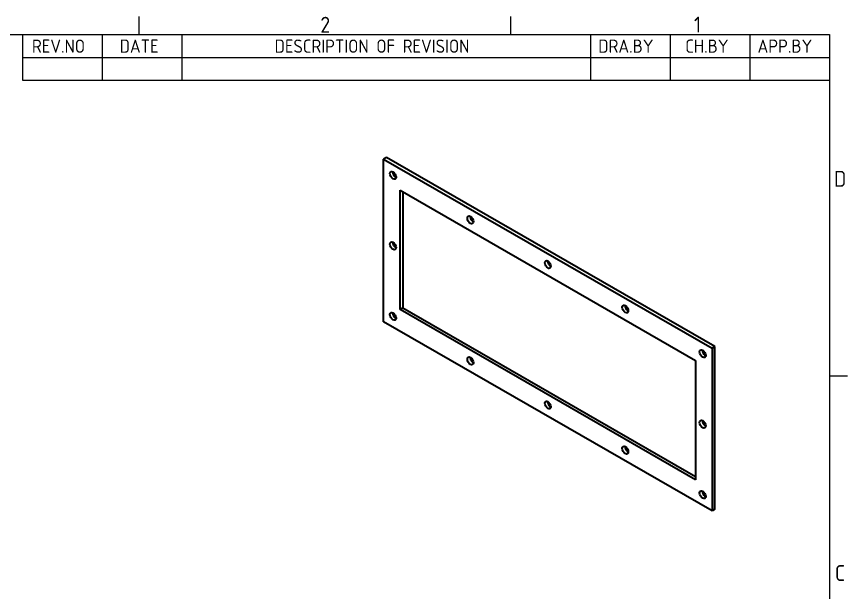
# Model space of a CAD drawing. Header units: millimetres. Extents: x 0 to 840, y 0 to 594.
# Drawn here: x 513.8 to 826.8, y 363.9 to 580.8 of the extents above; entities that cross this region are included whole.
import ezdxf

# ---------------------------------------------------------------- set-up
doc = ezdxf.new("R2010")
doc.units = ezdxf.units.MM
doc.header["$LTSCALE"] = 2
doc.layers.get('0').update_dxf_attribs({"color": 3, "lineweight": 25})
for name, color, linetype, lineweight in [('가시적인 것(ISO)', 3, 'Continuous', 40), ('경계(ISO)', 7, 'Continuous', 25), ('기호(ISO)', 5, 'Continuous', 25)]:
    doc.layers.add(name, color=color, linetype=linetype, lineweight=lineweight)
doc.styles.add('ISO Proportiona M2B', font='isocp.shx')
doc.styles.add('문자 텍스트_M2B', font='isocp.shx')

# ---------------------------------------------------------------- blocks, each defined once
blk = doc.blocks.new('경계 Default Border')
at = {"layer": '경계(ISO)'}
for p, q in [((280, 287.0000076293945), (280, 290.4000091552734)), ((350, 287.0000076293945), (350, 290.4000091552734)), ((410, 222.7499961853027), (413.4000015258789, 222.7499961853027))]:
    blk.add_line(p, q, dxfattribs=at)
at = {"layer": '경계(ISO)', "flags": 128}
blk.add_lwpolyline([(10, 10), (10, 287.0000076293945), (410, 287.0000076293945), (410, 10), (10, 10)], dxfattribs=at)
at = {"layer": '경계(ISO)', "color": 2, "char_height": 3.00000011920929, "attachment_point": 7, "style": '문자 텍스트_M2B'}
for s, insert in [('2', (314.127739416884, 287.3713945155963)), ('1', (384.4860661041481, 287.4)), ('D', (410.878270202895, 258.3463944559917)), ('C', (411.0445395201643, 184.0963944559917))]:
    blk.add_mtext(s, dxfattribs=dict(at, insert=insert))
blk = doc.blocks.new('리비전 내역')
at = {"layer": '기호(ISO)'}
for p, q in [((258, 287.0000076293945), (410, 287.0000076293945)), ((258, 287.0000076293945), (258, 282.7200076293945)), ((273, 287.0000076293945), (273, 282.7200076293945)), ((288, 287.0000076293945), (288, 282.7200076293945)), ((365, 287.0000076293945), (365, 282.7200076293945)), ((380, 287.0000076293945), (380, 282.7200076293945)), ((395, 287.0000076293945), (395, 282.7200076293945)), ((410, 287.0000076293945), (410, 282.7200076293945)), ((258, 282.7200076293945), (410, 282.7200076293945)), ((258, 282.7200076293945), (258, 278.4400076293945)), ((273, 282.7200076293945), (273, 278.4400076293945)), ((288, 282.7200076293945), (288, 278.4400076293945)), ((365, 282.7200076293945), (365, 278.4400076293945)), ((380, 282.7200076293945), (380, 278.4400076293945)), ((395, 282.7200076293945), (395, 278.4400076293945)), ((410, 282.7200076293945), (410, 278.4400076293945)), ((258, 278.4400076293945), (410, 278.4400076293945))]:
    blk.add_line(p, q, dxfattribs=at)
at = {"layer": '기호(ISO)', "color": 2, "char_height": 2.5, "attachment_point": 7, "style": 'ISO Proportiona M2B'}
for s, insert in [('REV.NO', (259.7871163682308, 283.5831900503393)), ('DATE', (276.3142317728366, 283.5831900503393)), ('DESCRIPTION OF REVISION', (305.5070204333629, 283.5831900503393)), ('DRA.BY', (366.4757339553204, 283.5831900503393)), ('CH.BY', (382.8642915086117, 283.5831900503393)), ('APP.BY', (396.4777339604404, 283.5831900503393))]:
    blk.add_mtext(s, dxfattribs=dict(at, insert=insert))

msp = doc.modelspace()

# ---------------------------------------------------------------- linework, layer by layer
at = {"layer": '가시적인 것(ISO)'}
for p, q in [((653.1348920671096, 527.7644631413389), (652.0742318953298, 527.1536695706503)), ((652.0742318953298, 465.8376352074598), (652.0742318953298, 527.1536695706503)), ((652.0742318953298, 527.1536695706503), (775.817918602994, 455.8944196570024)), ((776.8785787747737, 456.5052132276909), (653.1348920671096, 527.7644631413389)), ((658.261416230713, 515.4152358265425), (769.6307342676108, 451.2819109042593)), ((658.261416230713, 470.4501439602028), (658.261416230713, 515.4152358265425)), ((659.3220764024927, 514.8044422558543), (659.3220764024927, 471.0609375308914)), ((658.261416230713, 470.4501439602028), (659.3220764024927, 471.0609375308914)), ((769.6307342676108, 406.3168190379197), (658.261416230713, 470.4501439602028)), ((659.3220764024927, 471.0609375308914), (769.6307342676108, 407.5384061792965)), ((775.817918602994, 394.5783852938119), (652.0742318953298, 465.8376352074598)), ((776.8785787747737, 456.5052132276909), (775.817918602994, 455.8944196570024)), ((775.817918602994, 455.8944196570024), (775.817918602994, 394.5783852938119)), ((776.8785787747737, 395.1891788645005), (776.8785787747737, 456.5052132276909)), ((769.6307342676108, 451.2819109042593), (769.6307342676108, 406.3168190379197)), ((776.8785787747737, 395.1891788645005), (775.817918602994, 394.5783852938119))]:
    msp.add_line(p, q, dxfattribs=at)
for centre in [(655.609765801263, 521.0299553774762), (684.7779205252125, 504.2331321835449), (655.609765801263, 494.4596738200937), (713.9460752491619, 487.4363089896136), (655.609765801263, 467.8893922627111), (743.1142299731114, 470.6394857956823), (772.2823846970608, 453.842662601751), (684.7779205252125, 451.0925690687798), (713.9460752491619, 434.5002342101048), (772.2823846970608, 427.2723810443685), (743.1142299731114, 417.4989226809173), (772.2823846970608, 400.702099486986)]:
    msp.add_ellipse(centre, major_axis=(-0.810927343824658, 1.408198083735908), ratio=0.5780931159158105, dxfattribs=at)
for centre, major_axis, ratio, start_param, end_param in [((656.6704259730427, 521.6407489481649), (0.8109273438247545, -1.408198083735882), 0.5780931159158105, 3.85109388877116, 5.573684071997595), ((685.8385806969922, 504.8439257542335), (0.810927343824742, -1.40819808373586), 0.5780931159158105, 3.851093888771162, 5.573684071997723), ((656.6704259730427, 495.0704673907823), (0.8109273438247543, -1.408198083735881), 0.5780931159158107, 3.85109388877116, 5.573684071997595), ((715.0067354209416, 488.0471025603022), (0.810927343824742, -1.40819808373586), 0.5780931159158105, 3.851093888771162, 5.573684071997723), ((744.174890144891, 471.2502793663709), (0.810927343824742, -1.40819808373586), 0.5780931159158105, 3.851093888771162, 5.573684071997723), ((656.6704259730427, 468.5001858333998), (0.8109273438247545, -1.408198083735882), 0.5780931159158105, 3.85109388877116, 5.573684071997595), ((773.3430448688405, 454.4534561724396), (0.8109273438247545, -1.408198083735882), 0.5780931159158105, 3.85109388877116, 5.573684071997595), ((685.8385806969922, 451.7033626394684), (0.810927343824742, -1.40819808373586), 0.5780931159158105, 3.851093888771162, 5.573684071997723), ((715.0067354209416, 435.1110277807935), (0.810927343824742, -1.40819808373586), 0.5780931159158105, 3.851093888771162, 5.573684071997723), ((773.3430448688405, 427.8831746150571), (0.8109273438247543, -1.408198083735881), 0.5780931159158107, 3.85109388877116, 5.573684071997595), ((744.174890144891, 418.1097162516058), (0.810927343824742, -1.40819808373586), 0.5780931159158105, 3.851093888771162, 5.573684071997723), ((773.3430448688405, 401.3128930576745), (0.8109273438247545, -1.408198083735882), 0.5780931159158105, 3.85109388877116, 5.573684071997595)]:
    msp.add_ellipse(centre, major_axis=major_axis, ratio=ratio, start_param=start_param, end_param=end_param, dxfattribs=at)

# ---------------------------------------------------------------- block references
at = {"xscale": 2, "yscale": 2, "zscale": 2}
msp.add_blockref('경계 Default Border', (0, 0), dxfattribs=at)
at = {"layer": '기호(ISO)', "xscale": 2, "yscale": 2, "zscale": 2}
msp.add_blockref('리비전 내역', (0, 0), dxfattribs=at)

doc.saveas('drawing.dxf')
